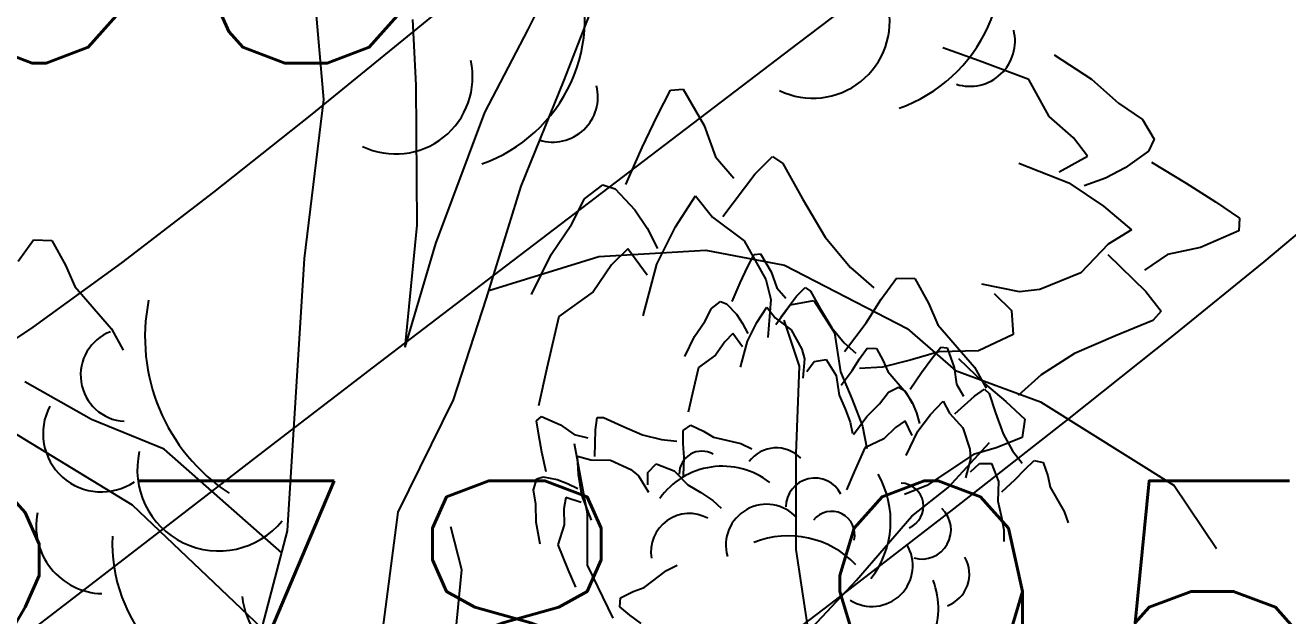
# Model space of a CAD drawing. Header units: millimetres. Extents: x 524954 to 526204, y 9523489 to 9524010.
# Drawn here: x 526017.236 to 526021.049, y 9523740.586 to 9523742.369 of the extents above; entities that cross this region are included whole.
import ezdxf

# ---------------------------------------------------------------- set-up
doc = ezdxf.new("R2010")
doc.units = ezdxf.units.MM
doc.linetypes.add('ACAD_ISO12W100', pattern=[21, 12, -3, 0, -3, 0, -3])
for name, color, linetype in [('Arbre', 34, 'ACAD_ISO12W100'), ('CN_01_00', 3, 'Continuous'), ('CN_02_00', 4, 'Continuous'), ('CN_10_00', 1, 'Continuous'), ('TopoAlt', 3, 'Continuous'), ('TOPOJIS', 7, 'Continuous')]:
    doc.layers.add(name, color=color, linetype=linetype)
doc.styles.add('Simplex 1.0', font='Simplex.shx', dxfattribs={"width": 0.99, "height": 1})

# ---------------------------------------------------------------- blocks, each defined once
blk = doc.blocks.new('TCPOINT M')
at = {"layer": 'TopoAlt', "style": 'Simplex 1.0', "width": 0.99}
blk.add_attdef('ALT', (0.15, 0.15), '', height=1, dxfattribs=at)
blk = doc.blocks.new('v088')
at = {"color": 3, "linetype": 'Continuous'}
for p, q in [((-0.0239, 12.3184), (0.0161, 12.3965)), ((0.0161, 12.3965), (0.0546, 12.3999)), ((0.0546, 12.3999), (0.1184, 12.2906)), ((-0.0686, 12.2238), (-0.0239, 12.3184)), ((0.1184, 12.2906), (0.1522, 12.1952)), ((-0.1179, 12.1126), (-0.0686, 12.2238)), ((0.1522, 12.1952), (0.2074, 12.1313)), ((0.2717, 12.1435), (0.3242, 12.1966)), ((0.3242, 12.1966), (0.3557, 12.1751)), ((0.3557, 12.1751), (0.415, 12.0689)), ((0.1746, 12.0155), (0.2717, 12.1435)), ((-0.2428, 12.0693), (-0.1881, 12.111)), ((-0.1881, 12.111), (-0.1505, 12.0986)), ((-0.1505, 12.0986), (-0.0915, 12.0354)), ((-0.2828, 11.9912), (-0.2428, 12.0693)), ((0.0317, 11.9844), (0.0922, 12.0781)), ((0.0922, 12.0781), (0.1437, 12.0135)), ((0.415, 12.0689), (0.4841, 11.9528)), ((-0.0915, 12.0354), (-0.0536, 11.98)), ((0.1437, 12.0135), (0.2395, 11.9416)), ((-0.344, 11.9013), (-0.2828, 11.9912)), ((-0.0536, 11.98), (-0.0225, 11.9193)), ((-0.0252, 11.8718), (0.0317, 11.9844)), ((0.2395, 11.9416), (0.3048, 11.8248)), ((0.4841, 11.9528), (0.5601, 11.8616)), ((-0.4033, 11.7804), (-0.344, 11.9013)), ((-0.1123, 11.9179), (-0.1618, 11.8694)), ((-0.0542, 11.8389), (-0.1123, 11.9179)), ((-0.1618, 11.8694), (-0.2169, 11.7884)), ((-0.066, 11.7153), (-0.0252, 11.8718)), ((0.5601, 11.8616), (0.6304, 11.8005)), ((0.3048, 11.8248), (0.32, 11.7651)), ((0.6527, 11.7656), (0.6994, 11.8293)), ((0.6994, 11.8293), (0.7544, 11.828)), ((0.7544, 11.828), (0.796, 11.7537)), ((1.0886, 11.7676), (1.1424, 11.8368)), ((1.1424, 11.8368), (1.1809, 11.833)), ((1.1809, 11.833), (1.2232, 11.7138)), ((-0.2169, 11.7884), (-0.3202, 11.714)), ((0.32, 11.7651), (0.3106, 11.6498)), ((0.3344, 11.6895), (0.378, 11.7487)), ((0.378, 11.7487), (0.4498, 11.7623)), ((0.4498, 11.7623), (0.5114, 11.6644)), ((0.6075, 11.6944), (0.6527, 11.7656)), ((0.796, 11.7537), (0.824, 11.6885)), ((1.027, 11.683), (1.0886, 11.7676)), ((-0.3202, 11.714), (-0.3572, 11.5582)), ((1.2232, 11.7138), (1.2386, 11.6137)), ((0.5418, 11.6075), (0.6075, 11.6944)), ((0.824, 11.6885), (0.9344, 11.5607)), ((0.9578, 11.583), (1.027, 11.683)), ((0.5114, 11.6644), (0.5299, 11.5465)), ((0.827, 11.5637), (0.8886, 11.5945)), ((0.8886, 11.5945), (0.9232, 11.5753)), ((1.2386, 11.6137), (1.2809, 11.5407)), ((-0.3572, 11.5582), (-0.3824, 11.4437)), ((0.7732, 11.4945), (0.827, 11.5637)), ((0.9232, 11.5753), (0.9693, 11.5022)), ((0.9344, 11.5607), (0.97, 11.497)), ((1.3463, 11.5407), (1.4079, 11.583)), ((1.4079, 11.583), (1.4348, 11.556)), ((1.4348, 11.556), (1.4733, 11.4406)), ((0.5299, 11.5465), (0.5653, 11.4632)), ((1.2271, 11.433), (1.3463, 11.5407)), ((0.6962, 11.4176), (0.7732, 11.4945)), ((0.9693, 11.5022), (0.9963, 11.4406)), ((1.0809, 11.4291), (1.1578, 11.5099)), ((1.1578, 11.5099), (1.1963, 11.4368)), ((0.5653, 11.4632), (0.5962, 11.3829)), ((0.9963, 11.4406), (1.0155, 11.3753)), ((1.4733, 11.4406), (1.5194, 11.3137)), ((-1.2987, 11.3921), (-1.2695, 11.4174)), ((-1.2695, 11.4174), (-1.1537, 11.3664)), ((-0.9434, 11.3371), (-0.9319, 11.4109)), ((-0.9319, 11.4109), (-0.8938, 11.412)), ((-0.8938, 11.412), (-0.7835, 11.3608)), ((0.6155, 11.3099), (0.6962, 11.4176)), ((1.004, 11.3291), (1.0809, 11.4291)), ((1.1963, 11.4368), (1.2771, 11.3483)), ((-1.2853, 11.3054), (-1.2987, 11.3921)), ((-1.1537, 11.3664), (-1.0704, 11.3089)), ((-0.4126, 11.3334), (-0.3673, 11.3647)), ((-0.3673, 11.3647), (-0.2901, 11.3288)), ((0.5962, 11.3829), (0.6091, 11.3149)), ((0.927, 11.3906), (0.8693, 11.3522)), ((0.9693, 11.3022), (0.927, 11.3906)), ((-0.9469, 11.1764), (-0.9434, 11.3371)), ((-0.7835, 11.3608), (-0.6595, 11.3072)), ((-0.4131, 11.2545), (-0.4126, 11.3334)), ((-0.2901, 11.3288), (-0.2291, 11.2925)), ((0.8693, 11.3522), (0.8001, 11.2829)), ((0.9347, 11.1829), (1.004, 11.3291)), ((1.2771, 11.3483), (1.3194, 11.2214)), ((-1.266, 11.2026), (-1.2853, 11.3054)), ((-1.0704, 11.3089), (-0.9882, 11.2895)), ((-0.6595, 11.3072), (-0.5444, 11.2779)), ((-0.2291, 11.2925), (-0.0648, 11.2537)), ((1.5194, 11.3137), (1.5771, 11.2099)), ((-0.5444, 11.2779), (-0.4516, 11.2697)), ((-0.4079, 11.1703), (-0.4131, 11.2545)), ((-0.0648, 11.2537), (0.0014, 11.223)), ((0.8001, 11.2829), (0.6847, 11.2291)), ((0.6847, 11.2291), (0.6193, 11.0829)), ((1.3194, 11.2214), (1.3232, 11.1598)), ((1.5771, 11.2099), (1.6348, 11.1368)), ((-1.2408, 11.0836), (-1.266, 11.2026)), ((-1.0503, 11.1789), (-0.9708, 11.1567)), ((-1.0444, 11.0675), (-1.0503, 11.1789)), ((-0.9708, 11.1567), (-0.851, 11.1547)), ((-0.851, 11.1547), (-0.7296, 11.0984)), ((-0.4102, 11.0614), (-0.4079, 11.1703)), ((1.3232, 11.1598), (1.2925, 11.0483)), ((1.6502, 11.0983), (1.7079, 11.1522)), ((1.7079, 11.1522), (1.7617, 11.1406)), ((1.7617, 11.1406), (1.7887, 11.0598)), ((-0.7296, 11.0984), (-0.6822, 11.0589)), ((-0.6257, 11.0796), (-0.5755, 11.1328)), ((-0.5755, 11.1328), (-0.4682, 11.0896)), ((1.3232, 11.0829), (1.3771, 11.1329)), ((1.3771, 11.1329), (1.4502, 11.1329)), ((1.4502, 11.1329), (1.4925, 11.0252)), ((1.5925, 11.0368), (1.6502, 11.0983)), ((-1.0245, 10.9429), (-1.0444, 11.0675)), ((-0.6822, 11.0589), (-0.6222, 10.96)), ((-0.6263, 11.0061), (-0.6257, 11.0796)), ((-0.4682, 11.0896), (-0.3841, 11.005)), ((0.6193, 11.0829), (0.5731, 10.9752)), ((1.7887, 11.0598), (1.8041, 10.9906)), ((-1.3166, 10.9752), (-1.2967, 11.0411)), ((-1.2967, 11.0411), (-1.2589, 11.0531)), ((-1.2589, 11.0531), (-1.1741, 11.0365)), ((-1.1741, 11.0365), (-1.1109, 11.0139)), ((1.4925, 11.0252), (1.4886, 10.906)), ((1.5117, 10.9637), (1.5925, 11.0368)), ((-1.1109, 11.0139), (-1.0501, 10.983)), ((-0.3841, 11.005), (-0.3065, 10.9583)), ((1.8041, 10.9906), (1.8887, 10.8444)), ((-1.3032, 10.8885), (-1.3166, 10.9752)), ((-0.9657, 10.7922), (-1.0245, 10.9429)), ((-0.3065, 10.9583), (-0.2344, 10.9114)), ((-1.122, 10.9292), (-1.1336, 10.8608)), ((-1.0286, 10.8992), (-1.122, 10.9292)), ((-0.2344, 10.9114), (-0.1841, 10.8638)), ((1.4886, 10.906), (1.5079, 10.8175)), ((-1.3, 10.7798), (-1.3032, 10.8885)), ((-1.1336, 10.8608), (-1.1308, 10.7629)), ((1.8887, 10.8444), (1.9118, 10.7752)), ((1.5079, 10.8175), (1.5233, 10.7329)), ((-1.2771, 10.6471), (-1.3, 10.7798)), ((-1.1308, 10.7629), (-1.1708, 10.642)), ((1.5233, 10.7329), (1.5233, 10.6636)), ((-1.1708, 10.642), (-1.1094, 10.4942)), ((-1.1094, 10.4942), (-1.0628, 10.3867)), ((-0.648, 10.3846), (-0.514, 10.4875)), ((-0.514, 10.4875), (-0.4484, 10.5194)), ((-0.7146, 10.3603), (-0.648, 10.3846)), ((-0.7912, 10.3231), (-0.7146, 10.3603)), ((-0.7957, 10.2682), (-0.7912, 10.3231)), ((-0.7348, 10.218), (-0.7957, 10.2682)), ((-0.6662, 10.1688), (-0.7348, 10.218)), ((1.8724, 4.9461), (1.762, 4.9854)), ((2.0987, 4.9642), (2.2113, 4.8904)), ((2.0224, 4.89), (1.8724, 4.9461)), ((2.0834, 4.7783), (2.0224, 4.89)), ((2.2113, 4.8904), (2.2929, 4.8185)), ((0.8993, 4.7791), (0.9393, 4.8572)), ((0.9393, 4.8572), (0.9778, 4.8606)), ((0.9778, 4.8606), (1.0416, 4.7513)), ((2.2929, 4.8185), (2.3654, 4.7691)), ((0.8546, 4.6845), (0.8993, 4.7791)), ((2.1569, 4.7135), (2.0834, 4.7783)), ((2.3654, 4.7691), (2.4, 4.7096)), ((1.0416, 4.7513), (1.0754, 4.656)), ((2.1989, 4.6584), (2.1569, 4.7135)), ((2.4, 4.7096), (2.383, 4.6739)), ((0.8053, 4.5733), (0.8546, 4.6845)), ((1.0754, 4.656), (1.1306, 4.592)), ((1.1948, 4.6042), (1.2474, 4.6573)), ((1.2474, 4.6573), (1.2789, 4.6359)), ((2.1133, 4.6106), (2.1989, 4.6584)), ((2.383, 4.6739), (2.3129, 4.6232)), ((1.2789, 4.6359), (1.3382, 4.5297)), ((1.9921, 4.6376), (2.1424, 4.5777)), ((2.3129, 4.6232), (2.2532, 4.5924)), ((2.3928, 4.6398), (2.497, 4.577)), ((1.0978, 4.4762), (1.1948, 4.6042)), ((2.1424, 4.5777), (2.247, 4.5072)), ((2.2532, 4.5924), (2.1892, 4.5691)), ((2.497, 4.577), (2.5853, 4.5209)), ((0.6804, 4.53), (0.7351, 4.5718)), ((0.7351, 4.5718), (0.7727, 4.5593)), ((0.7727, 4.5593), (0.8317, 4.4961)), ((0.9549, 4.4451), (1.0154, 4.5388)), ((1.0154, 4.5388), (1.0668, 4.4742)), ((0.6404, 4.452), (0.6804, 4.53)), ((1.3382, 4.5297), (1.4072, 4.4136)), ((2.247, 4.5072), (2.3325, 4.4356)), ((2.5853, 4.5209), (2.6578, 4.4715)), ((0.8317, 4.4961), (0.8696, 4.4407)), ((1.0668, 4.4742), (1.1627, 4.4024)), ((2.6578, 4.4715), (2.6564, 4.4329)), ((0.5791, 4.362), (0.6404, 4.452)), ((0.8696, 4.4407), (0.9007, 4.38)), ((0.898, 4.3325), (0.9549, 4.4451)), ((2.3325, 4.4356), (2.262, 4.3926)), ((2.6564, 4.4329), (2.5401, 4.3831)), ((-1.0302, 4.3418), (-0.9835, 4.4054)), ((-0.9835, 4.4054), (-0.9285, 4.4041)), ((-0.9285, 4.4041), (-0.8869, 4.3298)), ((1.1627, 4.4024), (1.228, 4.2856)), ((1.4072, 4.4136), (1.4833, 4.3223)), ((2.262, 4.3926), (2.1788, 4.3064)), ((0.5199, 4.2411), (0.5791, 4.362)), ((0.8109, 4.3786), (0.7614, 4.3301)), ((0.869, 4.2996), (0.8109, 4.3786)), ((2.2601, 4.3616), (2.3751, 4.2494)), ((2.4412, 4.3615), (2.371, 4.3146)), ((2.5401, 4.3831), (2.4412, 4.3615)), ((-0.8869, 4.3298), (-0.8589, 4.2646)), ((0.7614, 4.3301), (0.7063, 4.2491)), ((0.8572, 4.176), (0.898, 4.3325)), ((1.4833, 4.3223), (1.5536, 4.2613)), ((1.228, 4.2856), (1.2432, 4.2258)), ((1.5759, 4.2264), (1.6226, 4.29)), ((1.6226, 4.29), (1.6776, 4.2887)), ((1.6776, 4.2887), (1.7191, 4.2144)), ((1.9936, 4.2484), (1.8803, 4.2721)), ((2.1788, 4.3064), (2.0548, 4.2561)), ((-0.8589, 4.2646), (-0.7485, 4.1368)), ((0.7063, 4.2491), (0.603, 4.1747)), ((1.9168, 4.2436), (1.9701, 4.193)), ((2.0548, 4.2561), (1.9936, 4.2484)), ((2.3751, 4.2494), (2.4212, 4.1906)), ((1.2432, 4.2258), (1.2338, 4.1105)), ((1.2576, 4.1502), (1.3011, 4.2094)), ((1.3011, 4.2094), (1.373, 4.223)), ((1.373, 4.223), (1.4346, 4.1251)), ((1.5307, 4.1551), (1.5759, 4.2264)), ((1.7191, 4.2144), (1.7472, 4.1493)), ((0.603, 4.1747), (0.566, 4.0189)), ((1.9701, 4.193), (1.9747, 4.12)), ((2.396, 4.1621), (2.2833, 4.1164)), ((2.4212, 4.1906), (2.396, 4.1621)), ((-0.7485, 4.1368), (-0.7129, 4.0731)), ((1.4346, 4.1251), (1.4531, 4.0073)), ((1.465, 4.0683), (1.5307, 4.1551)), ((1.7472, 4.1493), (1.8576, 4.0214)), ((1.9747, 4.12), (1.8699, 4.071)), ((2.2833, 4.1164), (2.1595, 4.0623)), ((1.6636, 4.0426), (1.5801, 4.0219)), ((1.7506, 4.0673), (1.6636, 4.0426)), ((1.8699, 4.071), (1.7506, 4.0673)), ((1.8097, 4.0479), (1.8877, 3.9719)), ((2.1595, 4.0623), (2.0595, 3.9982)), ((0.566, 4.0189), (0.5407, 3.9045)), ((1.4531, 4.0073), (1.4885, 3.9239)), ((1.5801, 4.0219), (1.511, 4.0175)), ((1.8576, 4.0214), (1.8932, 3.9577)), ((1.8877, 3.9719), (1.9528, 3.9182)), ((2.0595, 3.9982), (1.9902, 3.936)), ((1.4885, 3.9239), (1.5194, 3.8437)), ((1.9528, 3.9182), (2.0102, 3.864)), ((2.0102, 3.864), (2.002, 3.8096)), ((1.5194, 3.8437), (1.5323, 3.7756)), ((1.9231, 3.7776), (1.855, 3.7579)), ((2.002, 3.8096), (1.9231, 3.7776)), ((1.855, 3.7579), (1.7144, 3.6642)), ((1.7144, 3.6642), (1.6468, 3.6368))]:
    blk.add_line(p, q, dxfattribs=at)
at = {"linetype": 'Continuous'}
for p, q in [((0.2897, 11.7219), (0.1969, 11.9998)), ((0.2697, 11.1929), (0.2897, 11.7219)), ((-0.9914, 10.8307), (-1.0686, 11.252)), ((1.1882, 10.9882), (1.4374, 11.2608)), ((0.2693, 10.6145), (0.2697, 11.1929)), ((0.9679, 10.8157), (1.1882, 10.9882)), ((-0.9911, 10.5198), (-0.9914, 10.8307)), ((0.6339, 10.4293), (0.9679, 10.8157)), ((-1.7492, 10.4915), (-1.8168, 10.7513)), ((0.3448, 10.1217), (0.2693, 10.6145)), ((-1.8059, 9.9306), (-1.7492, 10.4915)), ((-0.8352, 10.1996), (-0.9911, 10.5198)), ((0.3358, 10.1122), (0.6339, 10.4293)), ((-0.1073, 4.8293), (-0.1646, 5.4873)), ((0.5102, 5.0412), (0.6713, 5.3679)), ((0.6191, 4.888), (0.7312, 5.1764)), ((0.1717, 4.8724), (0.1613, 5.0712)), ((0.3786, 4.7897), (0.5102, 5.0412)), ((0.489, 4.5681), (0.6191, 4.888)), ((0.1743, 4.4496), (0.1717, 4.8724)), ((-0.1657, 4.3492), (-0.1073, 4.8293)), ((0.2314, 4.3948), (0.3786, 4.7897)), ((0.3841, 4.2301), (0.489, 4.5681)), ((0.1384, 4.0819), (0.1743, 4.4496)), ((0.1384, 4.0819), (0.2314, 4.3948)), ((-0.2169, 3.5272), (-0.1657, 4.3492)), ((0.3911, 4.2526), (0.7235, 4.3553)), ((0.7235, 4.3553), (1.0465, 4.3745)), ((1.0465, 4.3745), (1.2838, 4.3297)), ((1.2838, 4.3297), (1.6547, 4.1385)), ((0.2848, 3.9233), (0.3841, 4.2301)), ((1.6547, 4.1385), (1.8004, 4.0109)), ((1.8004, 4.0109), (2.0573, 3.9168)), ((-0.8085, 3.8631), (-1.0099, 3.9771)), ((0.1177, 3.584), (0.2848, 3.9233)), ((2.0573, 3.9168), (2.4606, 3.664)), ((-0.589, 3.7744), (-0.8085, 3.8631)), ((-0.6849, 3.6045), (-1.0692, 3.839)), ((-0.2343, 3.4611), (-0.589, 3.7744)), ((2.4606, 3.664), (2.589, 3.4739)), ((-0.2941, 3.234), (-0.6849, 3.6045)), ((0.064, 3.1786), (0.1177, 3.584)), ((-0.3436, 3.0457), (-0.2169, 3.5272))]:
    blk.add_line(p, q, dxfattribs=at)
at = {"color": 3, "linetype": 'Continuous'}
for centre, major_axis, start_param, end_param in [((-0.3005, 11.0717), (0.0964, 0.0964), 0.254619, 2.377018), ((0.1501, 11.0237), (0.1445, 0.1445), 6.263619, 7.998733), ((-0.1756, 10.6509), (0.3298, 0.3298), 0.12682, 1.733702), ((0.3829, 10.8698), (-0.1246, 0.1246), 4.396235, 7.060094), ((0.2754, 10.7857), (0.3995, 0.3995), 4.836335, 6.022049), ((0.8987, 10.8757), (0.099, 0.099), 4.31771, 7.031286), ((0.0911, 10.6412), (0.1741, 0.1741), 6.236163, 8.918901), ((-0.3757, 10.5998), (0.1641, 0.1641), 0.282297, 2.520721), ((0.4834, 10.7051), (-0.099, 0.099), 3.680741, 6.394318), ((1.0287, 10.7332), (-0.1246, 0.1246), 2.081137, 4.744996), ((0.2226, 10.1318), (-0.3995, 0.3995), 4.689978, 5.875693), ((0.7276, 10.5169), (-0.1741, 0.1741), 1.793126, 4.475865), ((1.1114, 10.4666), (-0.1445, 0.1445), 2.713295, 4.448408), ((0.6623, 10.2582), (-0.3298, 0.3298), 2.69514, 4.302022), ((1.4749, 5.2432), (0.3298, 0.3298), 4.265936, 5.872819), ((0.2152, 5.0749), (-0.3298, 0.3298), 2.69514, 4.302022), ((1.3699, 5.0654), (-0.1641, 0.1641), 1.908121, 4.146545), ((1.844, 5.0056), (-0.0964, 0.0964), 2.051824, 4.174223), ((0.1101, 4.8971), (-0.1641, 0.1641), 1.908121, 4.146545), ((0.5842, 4.8373), (0.0964, 0.0964), 3.62262, 5.745019), ((-0.0823, 4.1124), (0.3995, 0.3995), 2.158504, 3.344219), ((-0.7016, 3.9977), (0.099, 0.099), 1.149268, 3.862844), ((-0.779, 3.821), (0.1246, 0.1246), 1.864761, 4.52862), ((-0.4244, 3.7128), (0.1741, 0.1741), 2.133893, 4.816631), ((-0.7718, 3.542), (-0.1445, 0.1445), 0.590553, 2.325666), ((-0.2796, 3.4886), (0.3298, 0.3298), 2.307735, 3.914618), ((-0.1231, 3.3539), (0.1641, 0.1641), 2.463212, 4.701636)]:
    blk.add_ellipse(centre, major_axis=major_axis, ratio=1, start_param=start_param, end_param=end_param, dxfattribs=at)

msp = doc.modelspace()

# ---------------------------------------------------------------- linework, layer by layer
at = {"layer": 'CN_01_00', "elevation": 279, "flags": 128}
msp.add_lwpolyline([(526017.2139, 9523740.5105), (526017.4218, 9523740.6705), (526017.6676, 9523740.8597), (526017.955, 9523741.0807), (526018.288, 9523741.3361), (526018.6703, 9523741.6283), (526019.1023, 9523741.9576), (526019.5714, 9523742.3143), (526020.0615, 9523742.6865)], dxfattribs=at)
at = {"layer": 'CN_02_00', "elevation": 278, "flags": 128}
msp.add_lwpolyline([(526017.184, 9523738.8095), (526017.3147, 9523738.8966), (526017.4772, 9523739.0066), (526017.6783, 9523739.1458), (526017.9244, 9523739.3203), (526018.219, 9523739.5339), (526018.553, 9523739.7801), (526018.9143, 9523740.0497), (526019.2907, 9523740.3338), (526019.6701, 9523740.6232), (526020.0403, 9523740.9089), (526020.3892, 9523741.1818), (526020.7046, 9523741.4328), (526020.9773, 9523741.6548), (526021.2095, 9523741.8483), (526021.4062, 9523742.0156), (526021.5726, 9523742.1593), (526021.7139, 9523742.2818), (526021.835, 9523742.3855)], dxfattribs=at)
at = {"layer": 'CN_10_00', "elevation": 280, "flags": 128}
msp.add_lwpolyline([(526016.9984, 9523741.2818), (526017.26, 9523741.4573), (526017.528, 9523741.6515), (526017.806, 9523741.8645), (526018.0978, 9523742.0964), (526018.4071, 9523742.3473), (526018.7358, 9523742.6163)], dxfattribs=at)

# ---------------------------------------------------------------- block references
at = {"layer": 'Arbre'}
msp.add_blockref('v088', (526018.2451, 9523737.315), dxfattribs=at)
at = {"layer": 'Arbre', "xscale": 0.5, "yscale": 0.5, "zscale": 0.5}
msp.add_blockref('v088', (526019.4296, 9523735.4787), dxfattribs=at)
at = {"layer": 'TOPOJIS'}
ref = msp.add_blockref('TCPOINT M', (526013.8124, 9523742.2046, 281.65), dxfattribs=at)
ref.add_attrib('ALT', '281.65', (526013.8624, 9523742.2546, 281.65), dxfattribs={"layer": 'TopoAlt', "height": 1, "style": 'Simplex 1.0', "width": 0.99})
ref = msp.add_blockref('TCPOINT M', (526016.5494, 9523739.943, 278.95), dxfattribs=at)
ref.add_attrib('ALT', '278.95', (526016.5994, 9523739.993, 278.95), dxfattribs={"layer": 'TopoAlt', "height": 1, "style": 'Simplex 1.0', "width": 0.99})

doc.saveas('drawing.dxf')
